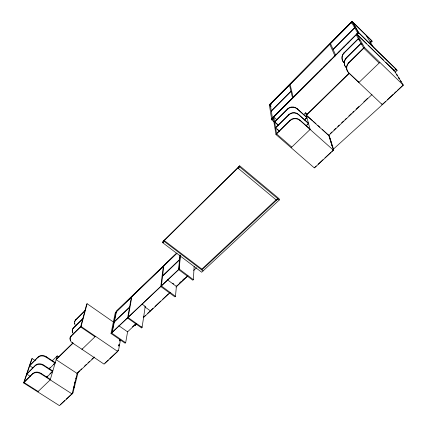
<?xml version="1.0" encoding="UTF-8"?>
<svg xmlns="http://www.w3.org/2000/svg" width="427" height="427" viewBox="0 0 427 427"><rect width="100%" height="100%" fill="white"/><g stroke="black" fill="none" stroke-linecap="round" stroke-linejoin="round"><path stroke-width="0.64" d="M70.103 338.003L70.172 339.214M72.344 329.964L72.414 331.16M276.44 199.468L201.854 269.117L201.822 269.96L278.025 198.881L276.547 200.231L238.277 168.377L238.223 167.235L239.691 165.82L279.135 198.742L279.311 199.953L201.677 272.239L162.783 242.76L162.949 241.474L164.326 240.086L164.16 241.372L162.783 242.76L164.181 241.383L164.267 240.556L238.245 167.656L238.239 167.251M179.938 254.956L178.625 269.592L192.796 280.219L193.383 279.68L194.136 266.512M180.194 255.255L178.977 268.871L193.383 279.68M180.413 255.421L179.207 269.042L111.009 333.498L125.138 343.233L125.666 342.742L127.662 331.341M163.285 266.427L160.808 286.528L174.915 296.877L175.481 296.349L176.431 285.951M163.867 265.589L161.374 285.994L175.481 296.349M131.356 297.24L127.62 318.078L141.593 327.909L142.09 327.445L145.228 306.372L142.015 304.072M141.593 327.909L141.78 326.644M131.836 296.776L128.116 317.603L142.09 327.445M80.756 326.458L71.144 335.905C69.003 337.997 70.039 341.605 72.489 342.966L104.071 364.14L117.703 351.464L117.959 350.103L118.514 350.482L109.766 358.616M118.514 350.482L119.341 346.019L118.786 345.646L119.026 344.37L119.576 344.744L120.222 341.264L119.672 340.89L119.902 339.673M74.602 321.883L75.622 319.818L84.978 310.525M116.08 311.988L111.762 333.151L125.666 342.742M111.009 333.498L115.167 313.247M66.201 399.17L72.969 392.872L74.117 388.26L73.572 387.908L74.378 387.396L73.796 387.022M73.487 387.833L74.447 386.937L75.344 383.329L74.805 382.982L75.6 382.485L75.024 382.112M74.704 382.966L75.654 382.069L76.54 378.525L76.006 378.178L76.791 377.692L76.219 377.319M35.34 360.66L32.11 358.563L31.715 358.958L23.629 382.934L59.47 405.65L72.067 393.934L77.298 372.936L79.721 370.647M82.085 348.832L81.963 349.323L95.493 336.316M70.081 337.906L71.01 336.385L81.082 326.49L87.108 303.72L113.876 322.353M72.489 342.966L72.617 342.481M71.01 336.385L71.144 335.905M72.328 329.857L73.375 327.877L82.865 318.51M75.803 325.806C74.02 324.189 74.202 321.526 75.622 319.818M58.889 356.999L57.239 355.91L50.215 379.865L37.725 391.869M72.067 393.934L40.848 373.833L41.008 373.337C38.67 371.864 35.233 371.415 33.034 373.363L24.206 382.037M46.938 377.036L52.665 371.501L43.453 365.517L43.602 365.037C41.307 363.574 37.902 363.137 35.74 365.064L27.018 373.678M49.004 369.045L55.136 363.089L46.063 357.153L46.212 356.689C43.949 355.237 40.592 354.81 38.462 356.721L29.847 365.277M23.629 382.934L33.034 373.363M30.184 376.294L26.853 374.164L35.74 365.064M32.964 367.861L29.687 365.747L38.462 356.721M24.035 382.533L32.11 358.563M73.375 327.877C71.736 329.511 71.896 332.366 73.567 333.925M358.328 38.558L343.975 52.815C341.114 55.462 341.328 60.228 344.077 62.849C341.296 60.335 341.403 55.617 344.109 53.087L358.477 38.82L359.908 40.213M360.986 43.228L346.329 57.704C344.242 59.721 343.559 63.057 344.861 65.678M362.08 44.413L361.141 43.495L345.838 58.696L344.573 61.189L344.562 64.819M363.655 47.909L348.694 62.614C345.891 65.203 345.753 70.087 348.635 72.675L358.723 82.219M395.188 72.232L397.115 70.407L396.571 69.558L358.392 32.292L356.726 33.914L364.525 47.493L348.838 62.908C346.03 65.502 345.891 70.386 348.774 72.98L382.336 104.716L403.344 85.17L398.54 77.591L399.309 78.435L399.037 78.371M269.538 104.69L271.028 103.169L271.172 104.049L269.677 105.57L269.538 104.69L352.078 21.35L371.73 40.602M318.11 72.691L271.588 118.871L358.392 32.292M273.301 118.252L271.743 119.838L273.734 121.583M269.554 104.748L352.11 21.398M269.586 104.967L351.501 22.284L357.869 33.258M269.677 105.57L271.182 104.055L271.081 103.489L350.658 23.165L350.519 22.925M271.278 110.881L290.931 91.159M271.332 111.207L291.006 91.463M333.039 49.286L354.597 27.654M333.161 49.553L354.757 27.894M352.478 22.033L350.903 23.602L350.508 22.914L352.078 21.35L358.616 32.516M87.108 303.72L86.67 304.152L80.628 326.938L95.034 336.759M319.06 71.752L322.374 68.469M323.794 67.06L327.103 63.772M328.998 61.894L331.363 59.545M333.733 57.202L335.627 55.323M338.467 52.505L339.887 51.096M343.196 47.813L344.146 46.874M347.93 43.116L348.88 42.177M304.494 119.709L306.88 117.388L297.192 108.704C294.55 106.286 290.077 106.328 287.542 108.885L274.582 121.754L277.993 124.748M304.579 120.04L306.97 117.713L297.272 109.024C294.625 106.606 290.147 106.643 287.611 109.205L274.636 122.085L278.543 125.506M75.494 320.266L84.861 310.973M275.559 127.657L288.764 114.607C291.353 112.013 295.9 111.975 298.596 114.425L308.449 123.238L307.029 124.615M306.17 125.869L308.545 123.574L298.676 114.762C295.98 112.301 291.427 112.344 288.833 114.938L275.612 127.999L279.584 131.468M73.247 328.342L82.742 318.969M162.949 241.474L239.691 165.82L239.75 166.957L279.311 199.953M276.531 133.56L289.992 120.339C292.628 117.708 297.251 117.671 299.994 120.158L310.023 129.093M275.97 134.526L290.061 120.681C292.703 118.049 297.331 118.012 300.08 120.499L333.455 150.229L314.395 167.966L275.97 134.526L273.147 117.286M370.086 42.054L371.506 40.661L369.931 42.193M370.257 43.154L372.157 41.291L371.698 40.56M372.157 41.291L352.264 21.825L358.829 33.044L357.164 34.672L394.206 70.743L395.872 69.195L393.945 71.021M303.752 114.58L305.636 112.744L307.12 114.073M52.11 360.922L57.239 355.91M306.218 114.964L348.864 73.38M349.494 73.247L306.319 115.333L329.302 135.951L330.108 138.46L329.543 137.953M56.279 359.134L72.846 342.982M73.177 343.046L56.118 359.662L77.709 373.828L76.839 377.319L76.305 376.966M49.148 368.576L50.087 367.658M53.386 364.45L54.8 363.078M46.607 377.009L47.562 376.091M49.948 373.78L52.809 371.015L43.602 365.037M238.277 168.377L239.75 166.957M177.077 253.115L115.573 312.479L176.698 253.2L116.603 310.829L112.237 332.313L178.625 269.592M291.118 147.71L310.119 129.44L305.636 112.744M379.843 62.358L358.872 82.528L358.296 81.343M114.062 321.867L129.611 306.97M113.966 322.353L129.525 307.445M162.628 275.735L179.516 259.557M162.57 276.2L179.484 260M145.228 306.372L144.748 306.826L150.517 310.963M330.525 133.32L331.971 131.954M333.903 130.128L335.803 128.249M337.762 126.483L339.209 125.111M341.621 122.832L343.554 121.012M345 119.645L346.446 118.274M348.859 115.995L351.272 113.715M352.723 112.349L353.684 111.436M356.097 109.157L358.995 106.424M363.82 101.861L367.679 98.215M80.687 369.734L81.658 368.816M84.562 366.072L86.5 364.242M87.957 362.87L89.408 361.498M91.832 359.208L93.283 357.837M322.278 129.376L328.726 135.439L371.981 94.586M94.618 356.993L77.164 373.476L77.954 373.011L77.388 372.638M77.015 373.897L77.954 373.011M75.846 378.584L76.791 377.692M132.391 326.895L135.231 324.226M136.101 323.826L127.577 331.827L118.866 325.764M143.205 317.154L143.691 316.695M179.34 283.224L181.278 281.404M182.729 280.043L184.181 278.676M136.624 323.714L134.638 325.865L136.565 324.056M143.387 317.362L145.319 315.553M147.737 313.285L153.047 308.294M154.98 306.485L160.776 301.04M162.708 299.226L168.505 293.787M176.234 286.533L187.538 275.954M143.301 317.736L170.202 292.49M175.961 287.083L187.944 275.842M193.682 270.456L196.548 267.766M73.417 388.292L74.378 387.396M118.573 346.094L119.539 345.192L118.946 344.786M314.71 167.411L316.172 166.05M318.12 164.235L322.993 159.698M324.942 157.883L330.786 152.444M331.763 151.537L333.711 149.722L332.638 146.365L332.062 145.853L332.473 145.762L331.854 145.212M382.432 104.348L385.357 101.626M387.305 99.811L393.144 94.372M394.121 93.47L396.555 91.202M397.526 90.294L402.885 85.309M60.394 404.572L64.749 400.521M104.909 363.137L108.309 359.972M332.82 149.663L382.336 104.716L381.85 103.793M38.313 357.191C40.437 355.275 43.805 355.702 46.063 357.153M35.585 365.549C37.747 363.617 41.152 364.055 43.453 365.517M32.868 373.86C35.073 371.912 38.515 372.36 40.848 373.833M118.786 345.646L119.539 345.192M119.672 340.89L120.419 340.452L119.832 340.047M328.742 135.45L329.153 135.386M400.969 81.418L401.241 81.477L400.617 80.868M397.158 75.414L397.436 75.478L396.688 74.672L399.117 78.152M393.662 69.895L395.615 72.606L395.007 72.019M24.04 382.533L38.136 391.474M72.425 392.52L72.969 392.872M41.008 373.337L50.359 379.363M73.903 386.584L74.447 386.937M75.12 381.722L75.654 382.069M46.212 356.689L55.27 362.619M81.082 326.49L117.703 351.464M172.716 283.202L173.778 283.987M167.352 279.738L176.388 286.421M164.267 240.556L201.854 269.117M164.181 241.383L203.087 270.926M291.742 147.112L276.589 133.913L273.808 117.067L276.792 119.688M277.043 128.954L279.028 130.689M271.177 106.894L269.469 105.389L271.743 119.838L273.317 118.263L273.205 117.644L356.887 34.192L356.748 33.93M333.129 149.204L333.711 149.722M329.623 138.204L330.231 138.748L329.82 138.823L330.386 139.33L331.203 141.887L330.631 141.38M330.722 141.657L331.336 142.207L330.925 142.287L331.496 142.799L332.329 145.41L331.752 144.892M306.703 115.397L312.543 120.638M313.519 121.514L315.953 123.697M317.896 125.442L319.844 127.187M364.525 47.493L403.344 85.17M379.133 63.047L363.815 48.192L356.219 34.859M357.362 34.651L366.366 43.426M368.266 45.273L383.43 60.047M385.805 62.358L393.859 70.204M395.333 72.531L397.259 75.221M358.829 33.044L397.115 70.407M345.667 66.943L346.42 67.909L345.144 66.196M366.238 35.5L372.952 46.506M344.728 65.384L345.278 66.489M343.975 52.815L344.109 53.087M346.329 57.704L346.468 57.992M348.694 62.614L348.838 62.908M70.359 339.817L70.642 340.415M72.601 331.763L72.878 332.35M348.635 72.675L348.774 72.98M330.391 43.324L335.734 55.334M329.783 44.205L335.008 56.054M328.55 134.847L333.455 150.229M74.672 323.068L74.848 323.666M297.192 108.704L297.272 109.024M298.596 114.425L298.676 114.762M299.994 120.158L300.08 120.499M290.05 84.316L293.269 97.682M289.447 84.925L292.634 98.311M287.542 108.885L287.611 109.205M288.764 114.607L288.833 114.938M289.992 120.339L290.061 120.681M270.227 104.321L272.485 118.402"/></g></svg>
